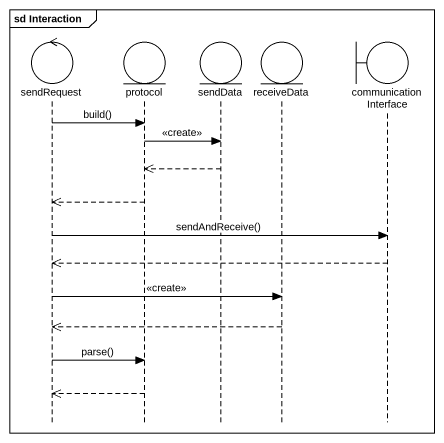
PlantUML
@startuml
mainframe sd Interaction
hide footbox
control sendRequest #FFFFFF
entity "protocol" as protocol_ #FFFFFF
entity sendData #FFFFFF
entity receiveData #FFFFFF
boundary communicationInterface #FFFFFF

sendRequest -> protocol_ : build()
protocol_ -> sendData : <<create>>
sendData -->> protocol_
protocol_ -->> sendRequest
sendRequest -> communicationInterface : sendAndReceive()
communicationInterface -->> sendRequest
sendRequest -> receiveData : <<create>>
receiveData -->> sendRequest
sendRequest -> protocol_ : parse()
protocol_ -->> sendRequest
@enduml
